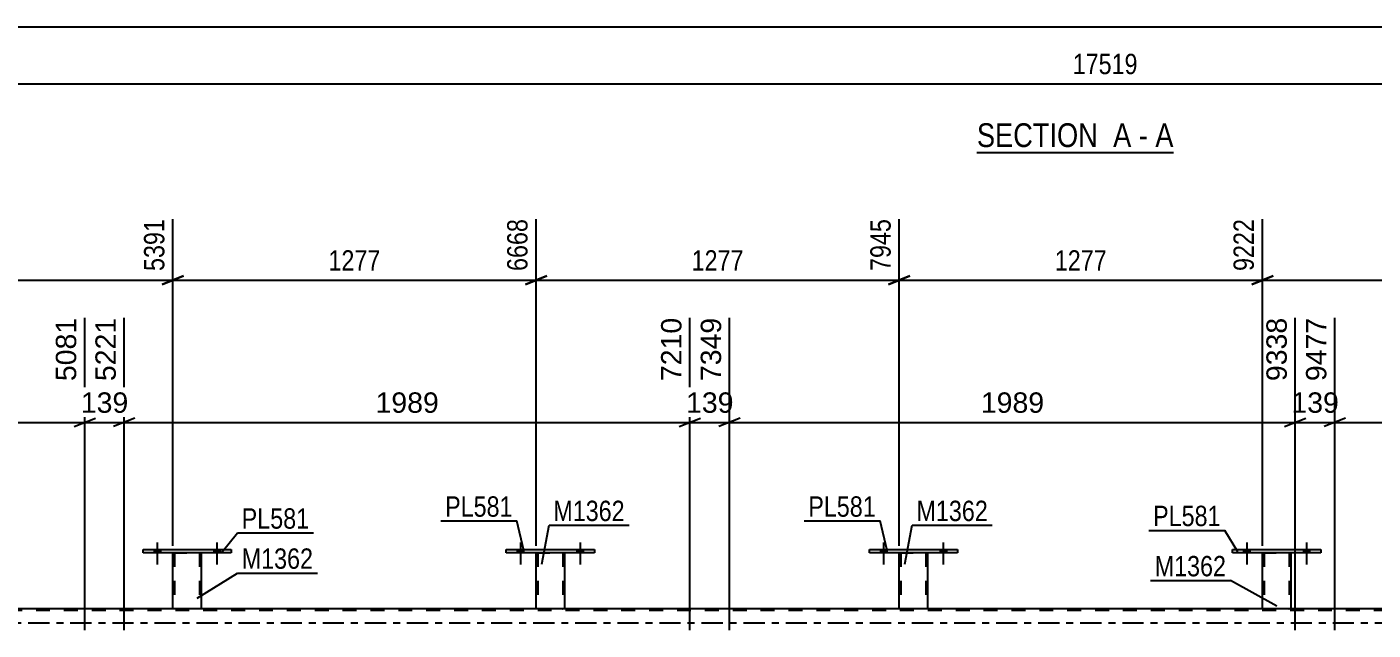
# Model space of a CAD drawing. Header units: millimetres. Extents: x -116 to 725, y -402 to 192.
# Drawn here: x 176.5 to 365.9, y -1 to 83.8 of the extents above; entities that cross this region are included whole.
import ezdxf

# ---------------------------------------------------------------- set-up
doc = ezdxf.new("R2010")
doc.units = ezdxf.units.MM
doc.linetypes.add('DXK_LINE_DOT2', pattern=[3.9198, 1.9599, -1.9599])
doc.linetypes.add('DXK_LINE_DOT3', pattern=[5.9187, 2.979, -0.9799, 0.9799, -0.9799])
doc.styles.add('Arial', font='ARIAL.TTF', dxfattribs={"height": 0.2})
doc.styles.add('Arial Narrow', font='ARIALN.TTF', dxfattribs={"height": 0.2})

# ---------------------------------------------------------------- blocks, each defined once
blk = doc.blocks.new('Unknown-203720616-11 - 6525')
at = {"color": 6, "linetype": 'Continuous'}
blk.add_line((310.14, 66.18), (337.78, 66.18), dxfattribs=at)
at = {"color": 0, "linetype": 'Continuous'}
for points in [[(328.25, 66.93), (328.25, 70.43), (310.14, 70.43), (310.14, 66.93)], [(331.85, 66.93), (331.85, 70.43), (329.3, 70.43), (329.3, 66.93)], [(334.18, 66.93), (334.18, 70.43), (332.9, 70.43), (332.9, 66.93)], [(337.78, 66.93), (337.78, 70.43), (335.23, 70.43), (335.23, 66.93)]]:
    blk.add_wipeout(points, dxfattribs=at)
at = {"color": 7, "linetype": 'Continuous', "style": 'Arial Narrow'}
for s, p in [('SECTION ', (310.14, 66.93)), ('A', (329.3, 66.93)), ('A', (335.23, 66.93)), ('-', (332.9, 66.93))]:
    blk.add_text(s, height=3.34, dxfattribs=at).set_placement(p)
blk = doc.blocks.new('Part-203720616-4818 - 4437')
at = {"color": 2, "linetype": 'Continuous'}
for p, q in [((350.29, 2), (350.29, 9.84)), ((354.29, 9.84), (354.29, 2)), ((354.25, 2), (350.29, 2)), ((354.29, 2), (354.25, 2))]:
    blk.add_line(p, q, dxfattribs=at)
at = {"color": 7, "linetype": 'DXK_LINE_DOT2'}
for p, q in [((350.29, 9.84), (354.29, 9.84)), ((350.29, 9.84), (350.29, 9.84)), ((350.29, 9.84), (350.29, 9.84)), ((350.53, 9.84), (350.53, 2)), ((354.05, 9.84), (354.05, 2)), ((354.29, 9.84), (354.29, 9.84)), ((354.29, 9.84), (354.29, 9.84)), ((354.03, 2), (354.05, 2))]:
    blk.add_line(p, q, dxfattribs=at)
blk = doc.blocks.new('Part-203720616-4682 - 4437')
at = {"color": 7, "linetype": 'DXK_LINE_DOT2'}
for p, q in [((660.77, 2), (9.96, 2)), ((201.05, 2), (197.05, 2)), ((252.13, 2), (248.13, 2)), ((303.21, 2), (299.21, 2)), ((354.29, 2), (350.29, 2)), ((681.5, 1.76), (-18.61, 1.76))]:
    blk.add_line(p, q, dxfattribs=at)
at = {"color": 2, "linetype": 'Continuous'}
for p, q in [((197.05, 2), (149.97, 2)), ((248.13, 2), (201.05, 2)), ((299.21, 2), (252.13, 2)), ((350.29, 2), (303.21, 2)), ((401.37, 2), (354.29, 2))]:
    blk.add_line(p, q, dxfattribs=at)
at = {"color": 7, "linetype": 'DXK_LINE_DOT3'}
blk.add_line((-18.61, 0), (681.5, 0), dxfattribs=at)
blk = doc.blocks.new('Part-203720616-4788 - 4437')
at = {"color": 2, "linetype": 'Continuous'}
for p, q in [((197.05, 2), (197.05, 9.84)), ((201.05, 9.84), (201.05, 2)), ((201.01, 2), (197.05, 2)), ((201.05, 2), (201.01, 2))]:
    blk.add_line(p, q, dxfattribs=at)
at = {"color": 7, "linetype": 'DXK_LINE_DOT2'}
for p, q in [((197.05, 9.84), (201.05, 9.84)), ((197.05, 9.84), (197.05, 9.84)), ((197.05, 9.84), (197.05, 9.84)), ((197.29, 9.84), (197.29, 2)), ((200.81, 9.84), (200.81, 2)), ((201.05, 9.84), (201.05, 9.84)), ((201.05, 9.84), (201.05, 9.84)), ((200.79, 2), (200.81, 2))]:
    blk.add_line(p, q, dxfattribs=at)
blk = doc.blocks.new('Part-203720616-4793 - 4437')
at = {"color": 2, "linetype": 'Continuous'}
for p, q in [((192.85, 9.84), (192.85, 10.32)), ((192.85, 10.32), (205.25, 10.32)), ((205.25, 9.84), (192.85, 9.84)), ((205.25, 10.32), (205.25, 9.84))]:
    blk.add_line(p, q, dxfattribs=at)
blk = doc.blocks.new('Part-203720616-4798 - 4437')
at = {"color": 2, "linetype": 'Continuous'}
for p, q in [((248.13, 2), (248.13, 9.84)), ((252.13, 9.84), (252.13, 2)), ((252.09, 2), (248.13, 2)), ((252.13, 2), (252.09, 2))]:
    blk.add_line(p, q, dxfattribs=at)
at = {"color": 7, "linetype": 'DXK_LINE_DOT2'}
for p, q in [((248.13, 9.84), (252.13, 9.84)), ((248.13, 9.84), (248.13, 9.84)), ((248.13, 9.84), (248.13, 9.84)), ((248.37, 9.84), (248.37, 2)), ((251.89, 9.84), (251.89, 2)), ((252.13, 9.84), (252.13, 9.84)), ((252.13, 9.84), (252.13, 9.84)), ((251.87, 2), (251.89, 2))]:
    blk.add_line(p, q, dxfattribs=at)
blk = doc.blocks.new('Bolt-203720616-4932 - 4437')
at = {"linetype": 'Continuous'}
for points in [[(296.57, 9.84), (297.45, 9.84), (297.45, 10.32), (296.57, 10.32)], [(304.97, 9.84), (305.85, 9.84), (305.85, 10.32), (304.97, 10.32)]]:
    blk.add_hatch(color=1, dxfattribs=at).paths.add_polyline_path(points)
at = {"color": 1, "linetype": 'Continuous'}
for p, q in [((296.57, 10.32), (296.57, 9.84)), ((297.01, 11.32), (297.01, 8.2)), ((297.45, 10.32), (297.45, 9.84)), ((304.97, 10.32), (304.97, 9.84)), ((305.41, 11.32), (305.41, 8.2)), ((305.85, 10.32), (305.85, 9.84))]:
    blk.add_line(p, q, dxfattribs=at)
blk = doc.blocks.new('Part-203720616-4803 - 4437')
at = {"color": 2, "linetype": 'Continuous'}
for p, q in [((243.93, 9.84), (243.93, 10.32)), ((243.93, 10.32), (256.33, 10.32)), ((256.33, 9.84), (243.93, 9.84)), ((256.33, 10.32), (256.33, 9.84))]:
    blk.add_line(p, q, dxfattribs=at)
blk = doc.blocks.new('Part-203720616-4808 - 4437')
at = {"color": 2, "linetype": 'Continuous'}
for p, q in [((299.21, 2), (299.21, 9.84)), ((303.21, 9.84), (303.21, 2)), ((303.17, 2), (299.21, 2)), ((303.21, 2), (303.17, 2))]:
    blk.add_line(p, q, dxfattribs=at)
at = {"color": 7, "linetype": 'DXK_LINE_DOT2'}
for p, q in [((299.21, 9.84), (303.21, 9.84)), ((299.21, 9.84), (299.21, 9.84)), ((299.21, 9.84), (299.21, 9.84)), ((299.45, 9.84), (299.45, 2)), ((302.97, 9.84), (302.97, 2)), ((303.21, 9.84), (303.21, 9.84)), ((303.21, 9.84), (303.21, 9.84)), ((302.95, 2), (302.97, 2))]:
    blk.add_line(p, q, dxfattribs=at)
blk = doc.blocks.new('Bolt-203720616-4930 - 4437')
at = {"linetype": 'Continuous'}
for points in [[(245.49, 9.84), (246.37, 9.84), (246.37, 10.32), (245.49, 10.32)], [(253.89, 9.84), (254.77, 9.84), (254.77, 10.32), (253.89, 10.32)]]:
    blk.add_hatch(color=1, dxfattribs=at).paths.add_polyline_path(points)
at = {"color": 1, "linetype": 'Continuous'}
for p, q in [((245.49, 10.32), (245.49, 9.84)), ((245.93, 11.32), (245.93, 8.2)), ((246.37, 10.32), (246.37, 9.84)), ((253.89, 10.32), (253.89, 9.84)), ((254.33, 11.32), (254.33, 8.2)), ((254.77, 10.32), (254.77, 9.84))]:
    blk.add_line(p, q, dxfattribs=at)
blk = doc.blocks.new('Bolt-203720616-4934 - 4437')
at = {"linetype": 'Continuous'}
for points in [[(347.65, 9.84), (348.53, 9.84), (348.53, 10.32), (347.65, 10.32)], [(356.05, 9.84), (356.93, 9.84), (356.93, 10.32), (356.05, 10.32)]]:
    blk.add_hatch(color=1, dxfattribs=at).paths.add_polyline_path(points)
at = {"color": 1, "linetype": 'Continuous'}
for p, q in [((347.65, 10.32), (347.65, 9.84)), ((348.09, 11.32), (348.09, 8.2)), ((348.53, 10.32), (348.53, 9.84)), ((356.05, 10.32), (356.05, 9.84)), ((356.49, 11.32), (356.49, 8.2)), ((356.93, 10.32), (356.93, 9.84))]:
    blk.add_line(p, q, dxfattribs=at)
blk = doc.blocks.new('Part-203720616-4813 - 4437')
at = {"color": 2, "linetype": 'Continuous'}
for p, q in [((295.01, 9.84), (295.01, 10.32)), ((295.01, 10.32), (307.41, 10.32)), ((307.41, 9.84), (295.01, 9.84)), ((307.41, 10.32), (307.41, 9.84))]:
    blk.add_line(p, q, dxfattribs=at)
blk = doc.blocks.new('Part-203720616-4823 - 4437')
at = {"color": 2, "linetype": 'Continuous'}
for p, q in [((346.09, 9.84), (346.09, 10.32)), ((346.09, 10.32), (358.49, 10.32)), ((358.49, 9.84), (346.09, 9.84)), ((358.49, 10.32), (358.49, 9.84))]:
    blk.add_line(p, q, dxfattribs=at)
blk = doc.blocks.new('Bolt-203720616-4928 - 4437')
at = {"linetype": 'Continuous'}
for points in [[(194.41, 9.84), (195.29, 9.84), (195.29, 10.32), (194.41, 10.32)], [(202.81, 9.84), (203.69, 9.84), (203.69, 10.32), (202.81, 10.32)]]:
    blk.add_hatch(color=1, dxfattribs=at).paths.add_polyline_path(points)
at = {"color": 1, "linetype": 'Continuous'}
for p, q in [((194.41, 10.32), (194.41, 9.84)), ((194.85, 11.32), (194.85, 8.2)), ((195.29, 10.32), (195.29, 9.84)), ((202.81, 10.32), (202.81, 9.84)), ((203.25, 11.32), (203.25, 8.2)), ((203.69, 10.32), (203.69, 9.84))]:
    blk.add_line(p, q, dxfattribs=at)
blk = doc.blocks.new('Bolt-203720616-4929 - 4437')
at = {"linetype": 'Continuous'}
for points in [[(194.41, 9.84), (195.29, 9.84), (195.29, 10.32), (194.41, 10.32)], [(202.81, 9.84), (203.69, 9.84), (203.69, 10.32), (202.81, 10.32)]]:
    blk.add_hatch(color=1, dxfattribs=at).paths.add_polyline_path(points)
at = {"color": 1, "linetype": 'Continuous'}
for p, q in [((194.41, 10.32), (194.41, 9.84)), ((194.85, 11.32), (194.85, 8.2)), ((195.29, 10.32), (195.29, 9.84)), ((202.81, 10.32), (202.81, 9.84)), ((203.25, 11.32), (203.25, 8.2)), ((203.69, 10.32), (203.69, 9.84))]:
    blk.add_line(p, q, dxfattribs=at)
blk = doc.blocks.new('Bolt-203720616-4931 - 4437')
at = {"linetype": 'Continuous'}
for points in [[(245.49, 9.84), (246.37, 9.84), (246.37, 10.32), (245.49, 10.32)], [(253.89, 9.84), (254.77, 9.84), (254.77, 10.32), (253.89, 10.32)]]:
    blk.add_hatch(color=1, dxfattribs=at).paths.add_polyline_path(points)
at = {"color": 1, "linetype": 'Continuous'}
for p, q in [((245.49, 10.32), (245.49, 9.84)), ((245.93, 11.32), (245.93, 8.2)), ((246.37, 10.32), (246.37, 9.84)), ((253.89, 10.32), (253.89, 9.84)), ((254.33, 11.32), (254.33, 8.2)), ((254.77, 10.32), (254.77, 9.84))]:
    blk.add_line(p, q, dxfattribs=at)
blk = doc.blocks.new('Bolt-203720616-4933 - 4437')
at = {"linetype": 'Continuous'}
for points in [[(296.57, 9.84), (297.45, 9.84), (297.45, 10.32), (296.57, 10.32)], [(304.97, 9.84), (305.85, 9.84), (305.85, 10.32), (304.97, 10.32)]]:
    blk.add_hatch(color=1, dxfattribs=at).paths.add_polyline_path(points)
at = {"color": 1, "linetype": 'Continuous'}
for p, q in [((296.57, 10.32), (296.57, 9.84)), ((297.01, 11.32), (297.01, 8.2)), ((297.45, 10.32), (297.45, 9.84)), ((304.97, 10.32), (304.97, 9.84)), ((305.41, 11.32), (305.41, 8.2)), ((305.85, 10.32), (305.85, 9.84))]:
    blk.add_line(p, q, dxfattribs=at)
blk = doc.blocks.new('Bolt-203720616-4935 - 4437')
at = {"linetype": 'Continuous'}
for points in [[(347.65, 9.84), (348.53, 9.84), (348.53, 10.32), (347.65, 10.32)], [(356.05, 9.84), (356.93, 9.84), (356.93, 10.32), (356.05, 10.32)]]:
    blk.add_hatch(color=1, dxfattribs=at).paths.add_polyline_path(points)
at = {"color": 1, "linetype": 'Continuous'}
for p, q in [((347.65, 10.32), (347.65, 9.84)), ((348.09, 11.32), (348.09, 8.2)), ((348.53, 10.32), (348.53, 9.84)), ((356.05, 10.32), (356.05, 9.84)), ((356.49, 11.32), (356.49, 8.2)), ((356.93, 10.32), (356.93, 9.84))]:
    blk.add_line(p, q, dxfattribs=at)
blk = doc.blocks.new('StraightDimension-203720616-7074 - 6525')
at = {"color": 7, "linetype": 'Continuous'}
blk.add_line((-19.25, 75.83), (675.6, 75.83), dxfattribs=at)
at = {"color": 0}
blk.add_wipeout([(333.35, 76.58), (333.35, 80.78), (323.01, 80.78), (323.01, 76.58)], dxfattribs=at)
at = {"color": 3, "style": 'Arial Narrow'}
blk.add_text('17519', height=2.863, dxfattribs=at).set_placement((323.61, 77.18))
blk = doc.blocks.new('StraightDimension-203720616-14904 - 6525')
at = {"color": 7, "linetype": 'Continuous'}
blk.add_line((98.51, 83.82), (675.6, 83.82), dxfattribs=at)
blk = doc.blocks.new('StraightDimension-203720616-5687 - 4437')
at = {"color": 7, "linetype": 'Continuous'}
for p, q in [((350.29, 10.84), (350.29, 56.81)), ((401.37, 10.84), (401.37, 58.64)), ((351.79, 48.8), (348.79, 47.6)), ((350.29, 48.2), (401.37, 48.2)), ((399.87, 47.6), (402.87, 48.8))]:
    blk.add_line(p, q, dxfattribs=at)
at = {"color": 0, "linetype": 'Continuous'}
blk.add_wipeout([(400.77, 59.24), (396.57, 59.24), (396.57, 48.9), (400.77, 48.9)], dxfattribs=at)
at = {"color": 0}
blk.add_wipeout([(380.09, 48.95), (380.09, 53.15), (371.58, 53.15), (371.58, 48.95)], dxfattribs=at)
at = {"color": 3, "linetype": 'Continuous', "style": 'Arial Narrow'}
blk.add_text('10499', height=2.863, rotation=90.0002, dxfattribs=at).set_placement((400.17, 49.5))
at = {"color": 3, "style": 'Arial Narrow'}
blk.add_text('1277', height=2.863, dxfattribs=at).set_placement((372.18, 49.55))
blk = doc.blocks.new('StraightDimension-203720616-5979 - 4437')
at = {"color": 7, "linetype": 'Continuous'}
for p, q in [((354.92, -1), (354.92, 42.91)), ((360.49, -1), (360.49, 42.91)), ((353.42, 27.61), (356.42, 28.81)), ((361.99, 28.81), (358.99, 27.61)), ((354.92, 28.21), (360.49, 28.21))]:
    blk.add_line(p, q, dxfattribs=at)
at = {"color": 0}
blk.add_wipeout([(361.64, 28.96), (361.64, 33.16), (353.77, 33.16), (353.77, 28.96)], dxfattribs=at)
at = {"color": 0, "linetype": 'Continuous'}
blk.add_wipeout([(359.89, 43.51), (355.69, 43.51), (355.69, 33.41), (359.89, 33.41)], dxfattribs=at)
at = {"color": 3, "linetype": 'Continuous', "style": 'Arial'}
blk.add_text('9477', height=2.865, rotation=90.0002, dxfattribs=at).set_placement((359.29, 34.01))
at = {"color": 3, "style": 'Arial'}
blk.add_text('139', height=2.865, dxfattribs=at).set_placement((354.37, 29.56))
blk = doc.blocks.new('StraightDimension-203720616-5667 - 4437')
at = {"color": 7, "linetype": 'Continuous'}
for p, q in [((248.13, 10.84), (248.13, 56.81)), ((299.21, 10.84), (299.21, 56.81)), ((249.63, 48.8), (246.63, 47.6)), ((248.13, 48.2), (299.21, 48.2)), ((297.71, 47.6), (300.71, 48.8))]:
    blk.add_line(p, q, dxfattribs=at)
at = {"color": 0, "linetype": 'Continuous'}
blk.add_wipeout([(298.61, 57.41), (294.41, 57.41), (294.41, 48.9), (298.61, 48.9)], dxfattribs=at)
at = {"color": 0}
blk.add_wipeout([(277.93, 48.95), (277.93, 53.15), (269.41, 53.15), (269.41, 48.95)], dxfattribs=at)
at = {"color": 3, "linetype": 'Continuous', "style": 'Arial Narrow'}
blk.add_text('7945', height=2.863, rotation=90.0002, dxfattribs=at).set_placement((298.01, 49.5))
at = {"color": 3, "style": 'Arial Narrow'}
blk.add_text('1277', height=2.863, dxfattribs=at).set_placement((270.01, 49.55))
blk = doc.blocks.new('StraightDimension-203720616-5907 - 4437')
at = {"color": 7, "linetype": 'Continuous'}
for p, q in [((190.22, -1), (190.22, 42.91)), ((269.78, -1), (269.78, 42.91)), ((191.72, 28.81), (188.72, 27.61)), ((268.28, 27.61), (271.28, 28.81)), ((190.22, 28.21), (269.78, 28.21))]:
    blk.add_line(p, q, dxfattribs=at)
at = {"color": 0, "linetype": 'Continuous'}
blk.add_wipeout([(269.18, 43.51), (264.98, 43.51), (264.98, 33.41), (269.18, 33.41)], dxfattribs=at)
at = {"color": 0}
blk.add_wipeout([(235.05, 28.96), (235.05, 33.16), (224.95, 33.16), (224.95, 28.96)], dxfattribs=at)
at = {"color": 3, "linetype": 'Continuous', "style": 'Arial'}
blk.add_text('7210', height=2.865, rotation=90.0002, dxfattribs=at).set_placement((268.58, 34.01))
at = {"color": 3, "style": 'Arial'}
blk.add_text('1989', height=2.865, dxfattribs=at).set_placement((225.55, 29.56))
blk = doc.blocks.new('StraightDimension-203720616-5931 - 4437')
at = {"color": 7, "linetype": 'Continuous'}
for p, q in [((269.78, -1), (269.78, 42.91)), ((275.36, -1), (275.36, 42.91)), ((268.28, 27.61), (271.28, 28.81)), ((276.86, 28.81), (273.86, 27.61)), ((269.78, 28.21), (275.36, 28.21))]:
    blk.add_line(p, q, dxfattribs=at)
at = {"color": 0}
blk.add_wipeout([(276.5, 28.96), (276.5, 33.16), (268.63, 33.16), (268.63, 28.96)], dxfattribs=at)
at = {"color": 0, "linetype": 'Continuous'}
blk.add_wipeout([(274.76, 43.51), (270.56, 43.51), (270.56, 33.41), (274.76, 33.41)], dxfattribs=at)
at = {"color": 3, "linetype": 'Continuous', "style": 'Arial'}
blk.add_text('7349', height=2.865, rotation=90.0002, dxfattribs=at).set_placement((274.16, 34.01))
at = {"color": 3, "style": 'Arial'}
blk.add_text('139', height=2.865, dxfattribs=at).set_placement((269.23, 29.56))
blk = doc.blocks.new('StraightDimension-203720616-5955 - 4437')
at = {"color": 7, "linetype": 'Continuous'}
for p, q in [((275.36, -1), (275.36, 42.91)), ((354.92, -1), (354.92, 42.91)), ((276.86, 28.81), (273.86, 27.61)), ((353.42, 27.61), (356.42, 28.81)), ((275.36, 28.21), (354.92, 28.21))]:
    blk.add_line(p, q, dxfattribs=at)
at = {"color": 0, "linetype": 'Continuous'}
blk.add_wipeout([(354.32, 43.51), (350.12, 43.51), (350.12, 33.41), (354.32, 33.41)], dxfattribs=at)
at = {"color": 0}
blk.add_wipeout([(320.18, 28.96), (320.18, 33.16), (310.09, 33.16), (310.09, 28.96)], dxfattribs=at)
at = {"color": 3, "linetype": 'Continuous', "style": 'Arial'}
blk.add_text('9338', height=2.865, rotation=90.0002, dxfattribs=at).set_placement((353.72, 34.01))
at = {"color": 3, "style": 'Arial'}
blk.add_text('1989', height=2.865, dxfattribs=at).set_placement((310.69, 29.56))
blk = doc.blocks.new('StraightDimension-203720616-6003 - 4437')
at = {"color": 7, "linetype": 'Continuous'}
for p, q in [((440.05, -1), (440.05, 45.13)), ((360.49, -1), (360.49, 42.91)), ((361.99, 28.81), (358.99, 27.61)), ((438.55, 27.61), (441.55, 28.81)), ((360.49, 28.21), (440.05, 28.21))]:
    blk.add_line(p, q, dxfattribs=at)
at = {"color": 0, "linetype": 'Continuous'}
blk.add_wipeout([(439.45, 45.73), (435.25, 45.73), (435.25, 33.41), (439.45, 33.41)], dxfattribs=at)
at = {"color": 0}
blk.add_wipeout([(405.32, 28.96), (405.32, 33.16), (395.22, 33.16), (395.22, 28.96)], dxfattribs=at)
at = {"color": 3, "linetype": 'Continuous', "style": 'Arial'}
blk.add_text('11466', height=2.865, rotation=90.0002, dxfattribs=at).set_placement((438.85, 34.01))
at = {"color": 3, "style": 'Arial'}
blk.add_text('1989', height=2.865, dxfattribs=at).set_placement((395.82, 29.56))
blk = doc.blocks.new('StraightDimension-203720616-5647 - 4437')
at = {"color": 7, "linetype": 'Continuous'}
for p, q in [((145.97, 10.84), (145.97, 56.81)), ((197.05, 10.84), (197.05, 56.81)), ((147.47, 48.8), (144.47, 47.6)), ((145.97, 48.2), (197.05, 48.2)), ((195.55, 47.6), (198.55, 48.8))]:
    blk.add_line(p, q, dxfattribs=at)
at = {"color": 0, "linetype": 'Continuous'}
blk.add_wipeout([(196.45, 57.41), (192.25, 57.41), (192.25, 48.9), (196.45, 48.9)], dxfattribs=at)
at = {"color": 0}
blk.add_wipeout([(175.77, 48.95), (175.77, 53.15), (167.25, 53.15), (167.25, 48.95)], dxfattribs=at)
at = {"color": 3, "linetype": 'Continuous', "style": 'Arial Narrow'}
blk.add_text('5391', height=2.863, rotation=90.0002, dxfattribs=at).set_placement((195.85, 49.5))
at = {"color": 3, "style": 'Arial Narrow'}
blk.add_text('1277', height=2.863, dxfattribs=at).set_placement((167.85, 49.55))
blk = doc.blocks.new('StraightDimension-203720616-5657 - 4437')
at = {"color": 7, "linetype": 'Continuous'}
for p, q in [((197.05, 10.84), (197.05, 56.81)), ((248.13, 10.84), (248.13, 56.81)), ((198.55, 48.8), (195.55, 47.6)), ((197.05, 48.2), (248.13, 48.2)), ((246.63, 47.6), (249.63, 48.8))]:
    blk.add_line(p, q, dxfattribs=at)
at = {"color": 0, "linetype": 'Continuous'}
blk.add_wipeout([(247.53, 57.41), (243.33, 57.41), (243.33, 48.9), (247.53, 48.9)], dxfattribs=at)
at = {"color": 0}
blk.add_wipeout([(226.85, 48.95), (226.85, 53.15), (218.33, 53.15), (218.33, 48.95)], dxfattribs=at)
at = {"color": 3, "linetype": 'Continuous', "style": 'Arial Narrow'}
blk.add_text('6668', height=2.863, rotation=90.0002, dxfattribs=at).set_placement((246.93, 49.5))
at = {"color": 3, "style": 'Arial Narrow'}
blk.add_text('1277', height=2.863, dxfattribs=at).set_placement((218.93, 49.55))
blk = doc.blocks.new('StraightDimension-203720616-5677 - 4437')
at = {"color": 7, "linetype": 'Continuous'}
for p, q in [((299.21, 10.84), (299.21, 56.81)), ((350.29, 10.84), (350.29, 56.81)), ((300.71, 48.8), (297.71, 47.6)), ((299.21, 48.2), (350.29, 48.2)), ((348.79, 47.6), (351.79, 48.8))]:
    blk.add_line(p, q, dxfattribs=at)
at = {"color": 0, "linetype": 'Continuous'}
blk.add_wipeout([(349.69, 57.41), (345.49, 57.41), (345.49, 48.9), (349.69, 48.9)], dxfattribs=at)
at = {"color": 0}
blk.add_wipeout([(329.01, 48.95), (329.01, 53.15), (320.49, 53.15), (320.49, 48.95)], dxfattribs=at)
at = {"color": 3, "linetype": 'Continuous', "style": 'Arial Narrow'}
blk.add_text('9222', height=2.863, rotation=90.0002, dxfattribs=at).set_placement((349.09, 49.5))
at = {"color": 3, "style": 'Arial Narrow'}
blk.add_text('1277', height=2.863, dxfattribs=at).set_placement((321.09, 49.55))
blk = doc.blocks.new('StraightDimension-203720616-5862 - 4437')
at = {"color": 7, "linetype": 'Continuous'}
for p, q in [((104.84, -1), (104.84, 42.91)), ((184.65, -1), (184.65, 42.91)), ((106.34, 28.81), (103.34, 27.61)), ((183.15, 27.61), (186.15, 28.81)), ((104.84, 28.21), (184.65, 28.21))]:
    blk.add_line(p, q, dxfattribs=at)
at = {"color": 0, "linetype": 'Continuous'}
blk.add_wipeout([(184.05, 43.51), (179.85, 43.51), (179.85, 33.41), (184.05, 33.41)], dxfattribs=at)
at = {"color": 0}
blk.add_wipeout([(149.79, 28.96), (149.79, 33.16), (139.69, 33.16), (139.69, 28.96)], dxfattribs=at)
at = {"color": 3, "linetype": 'Continuous', "style": 'Arial'}
blk.add_text('5081', height=2.865, rotation=90.0002, dxfattribs=at).set_placement((183.45, 34.01))
at = {"color": 3, "style": 'Arial'}
blk.add_text('1995', height=2.865, dxfattribs=at).set_placement((140.29, 29.56))
blk = doc.blocks.new('StraightDimension-203720616-5883 - 4437')
at = {"color": 7, "linetype": 'Continuous'}
for p, q in [((184.65, -1), (184.65, 42.91)), ((190.22, -1), (190.22, 42.91)), ((183.15, 27.61), (186.15, 28.81)), ((191.72, 28.81), (188.72, 27.61)), ((184.65, 28.21), (190.22, 28.21))]:
    blk.add_line(p, q, dxfattribs=at)
at = {"color": 0}
blk.add_wipeout([(191.37, 28.96), (191.37, 33.16), (183.5, 33.16), (183.5, 28.96)], dxfattribs=at)
at = {"color": 0, "linetype": 'Continuous'}
blk.add_wipeout([(189.62, 43.51), (185.42, 43.51), (185.42, 33.41), (189.62, 33.41)], dxfattribs=at)
at = {"color": 3, "linetype": 'Continuous', "style": 'Arial'}
blk.add_text('5221', height=2.865, rotation=90.0002, dxfattribs=at).set_placement((189.02, 34.01))
at = {"color": 3, "style": 'Arial'}
blk.add_text('139', height=2.865, dxfattribs=at).set_placement((184.1, 29.56))
blk = doc.blocks.new('Mark-203720616-4784 - 4437')
at = {"color": 0}
blk.add_wipeout([(216.78, 7.62), (216.78, 10.62), (206.73, 10.62), (206.73, 7.62)], dxfattribs=at)
blk.add_wipeout([(216.78, 7.62), (216.78, 10.62), (206.73, 10.62), (206.73, 7.62)], dxfattribs=at)
at = {"color": 30, "linetype": 'Continuous'}
for p, q in [((200.45, 3.49), (206.13, 7.02)), ((206.13, 7.02), (217.38, 7.02))]:
    blk.add_line(p, q, dxfattribs=at)
at = {"color": 3, "style": 'Arial Narrow'}
blk.add_text('M1362', height=2.863, dxfattribs=at).set_placement((206.73, 7.62))
blk = doc.blocks.new('Mark-203720616-4789 - 4437')
at = {"color": 0}
blk.add_wipeout([(216.24, 13.26), (216.24, 16.26), (206.73, 16.26), (206.73, 13.26)], dxfattribs=at)
blk.add_wipeout([(216.24, 13.26), (216.24, 16.26), (206.73, 16.26), (206.73, 13.26)], dxfattribs=at)
at = {"color": 30, "linetype": 'Continuous'}
for p, q in [((203.97, 10.02), (206.13, 12.66)), ((206.13, 12.66), (216.84, 12.66))]:
    blk.add_line(p, q, dxfattribs=at)
at = {"color": 3, "style": 'Arial Narrow'}
blk.add_text('PL581', height=2.863, dxfattribs=at).set_placement((206.73, 13.26))
blk = doc.blocks.new('Mark-203720616-4794 - 4437')
at = {"color": 0}
blk.add_wipeout([(260.61, 14.33), (260.61, 17.33), (250.56, 17.33), (250.56, 14.33)], dxfattribs=at)
blk.add_wipeout([(260.61, 14.33), (260.61, 17.33), (250.56, 17.33), (250.56, 14.33)], dxfattribs=at)
at = {"color": 30, "linetype": 'Continuous'}
for p, q in [((248.94, 8.26), (249.96, 13.73)), ((249.96, 13.73), (261.21, 13.73))]:
    blk.add_line(p, q, dxfattribs=at)
at = {"color": 3, "style": 'Arial Narrow'}
blk.add_text('M1362', height=2.863, dxfattribs=at).set_placement((250.56, 14.33))
blk = doc.blocks.new('Mark-203720616-4799 - 4437')
at = {"color": 0}
blk.add_wipeout([(244.84, 14.94), (244.84, 17.94), (235.34, 17.94), (235.34, 14.94)], dxfattribs=at)
blk.add_wipeout([(244.84, 14.94), (244.84, 17.94), (235.34, 17.94), (235.34, 14.94)], dxfattribs=at)
at = {"color": 30, "linetype": 'Continuous'}
for p in [(234.74, 14.34), (246.42, 10.21)]:
    blk.add_line(p, (245.44, 14.34), dxfattribs=at)
at = {"color": 3, "style": 'Arial Narrow'}
blk.add_text('PL581', height=2.863, dxfattribs=at).set_placement((235.34, 14.94))
blk = doc.blocks.new('Mark-203720616-4804 - 4437')
at = {"color": 0}
blk.add_wipeout([(311.69, 14.33), (311.69, 17.33), (301.64, 17.33), (301.64, 14.33)], dxfattribs=at)
blk.add_wipeout([(311.69, 14.33), (311.69, 17.33), (301.64, 17.33), (301.64, 14.33)], dxfattribs=at)
at = {"color": 30, "linetype": 'Continuous'}
for p, q in [((300.02, 8.26), (301.04, 13.73)), ((301.04, 13.73), (312.29, 13.73))]:
    blk.add_line(p, q, dxfattribs=at)
at = {"color": 3, "style": 'Arial Narrow'}
blk.add_text('M1362', height=2.863, dxfattribs=at).set_placement((301.64, 14.33))
blk = doc.blocks.new('Mark-203720616-4809 - 4437')
at = {"color": 0}
blk.add_wipeout([(295.92, 14.94), (295.92, 17.94), (286.42, 17.94), (286.42, 14.94)], dxfattribs=at)
blk.add_wipeout([(295.92, 14.94), (295.92, 17.94), (286.42, 17.94), (286.42, 14.94)], dxfattribs=at)
at = {"color": 30, "linetype": 'Continuous'}
for p in [(285.82, 14.34), (297.5, 10.21)]:
    blk.add_line(p, (296.52, 14.34), dxfattribs=at)
at = {"color": 3, "style": 'Arial Narrow'}
blk.add_text('PL581', height=2.863, dxfattribs=at).set_placement((286.42, 14.94))
blk = doc.blocks.new('Mark-203720616-4814 - 4437')
at = {"color": 0}
blk.add_wipeout([(345.19, 6.56), (345.19, 9.56), (335.14, 9.56), (335.14, 6.56)], dxfattribs=at)
blk.add_wipeout([(345.19, 6.56), (345.19, 9.56), (335.14, 9.56), (335.14, 6.56)], dxfattribs=at)
at = {"color": 30, "linetype": 'Continuous'}
for p in [(334.54, 5.96), (352.31, 2.35)]:
    blk.add_line(p, (345.79, 5.96), dxfattribs=at)
at = {"color": 3, "style": 'Arial Narrow'}
blk.add_text('M1362', height=2.863, dxfattribs=at).set_placement((335.14, 6.56))
blk = doc.blocks.new('Mark-203720616-4819 - 4437')
at = {"color": 0}
blk.add_wipeout([(344.43, 13.62), (344.43, 16.62), (334.92, 16.62), (334.92, 13.62)], dxfattribs=at)
blk.add_wipeout([(344.43, 13.62), (344.43, 16.62), (334.92, 16.62), (334.92, 13.62)], dxfattribs=at)
at = {"color": 30, "linetype": 'Continuous'}
for p in [(334.32, 13.02), (346.83, 9.99)]:
    blk.add_line(p, (345.03, 13.02), dxfattribs=at)
at = {"color": 3, "style": 'Arial Narrow'}
blk.add_text('PL581', height=2.863, dxfattribs=at).set_placement((334.92, 13.62))

msp = doc.modelspace()

# ---------------------------------------------------------------- block references
for name in ['StraightDimension-203720616-7074 - 6525', 'Unknown-203720616-11 - 6525', 'Part-203720616-4793 - 4437', 'Bolt-203720616-4928 - 4437', 'Bolt-203720616-4929 - 4437', 'Part-203720616-4788 - 4437', 'Part-203720616-4803 - 4437', 'Bolt-203720616-4930 - 4437', 'Bolt-203720616-4931 - 4437', 'Part-203720616-4798 - 4437', 'Part-203720616-4813 - 4437', 'Bolt-203720616-4932 - 4437', 'Bolt-203720616-4933 - 4437', 'Part-203720616-4808 - 4437', 'Part-203720616-4823 - 4437', 'Bolt-203720616-4934 - 4437', 'Bolt-203720616-4935 - 4437', 'Part-203720616-4818 - 4437', 'Part-203720616-4682 - 4437']:
    msp.add_blockref(name, (0, 0))

# ---------------------------------------------------------------- next in the draw order: block references
for name in ['StraightDimension-203720616-14904 - 6525', 'StraightDimension-203720616-5687 - 4437', 'StraightDimension-203720616-5667 - 4437']:
    msp.add_blockref(name, (0, 0))

# ---------------------------------------------------------------- next in the draw order: block references
for name in ['StraightDimension-203720616-5907 - 4437', 'StraightDimension-203720616-5979 - 4437']:
    msp.add_blockref(name, (0, 0))

# ---------------------------------------------------------------- next in the draw order: block references
for name in ['StraightDimension-203720616-5647 - 4437', 'StraightDimension-203720616-6003 - 4437', 'StraightDimension-203720616-5931 - 4437']:
    msp.add_blockref(name, (0, 0))

# ---------------------------------------------------------------- next in the draw order: block references
for name in ['StraightDimension-203720616-5657 - 4437', 'StraightDimension-203720616-5862 - 4437', 'StraightDimension-203720616-5955 - 4437']:
    msp.add_blockref(name, (0, 0))

# ---------------------------------------------------------------- next in the draw order: block references
for name in ['StraightDimension-203720616-5677 - 4437', 'StraightDimension-203720616-5883 - 4437', 'Mark-203720616-4799 - 4437', 'Mark-203720616-4794 - 4437', 'Mark-203720616-4784 - 4437', 'Mark-203720616-4814 - 4437']:
    msp.add_blockref(name, (0, 0))

# ---------------------------------------------------------------- next in the draw order: block references
for name in ['Mark-203720616-4809 - 4437', 'Mark-203720616-4804 - 4437', 'Mark-203720616-4789 - 4437', 'Mark-203720616-4819 - 4437']:
    msp.add_blockref(name, (0, 0))

doc.saveas('drawing.dxf')
